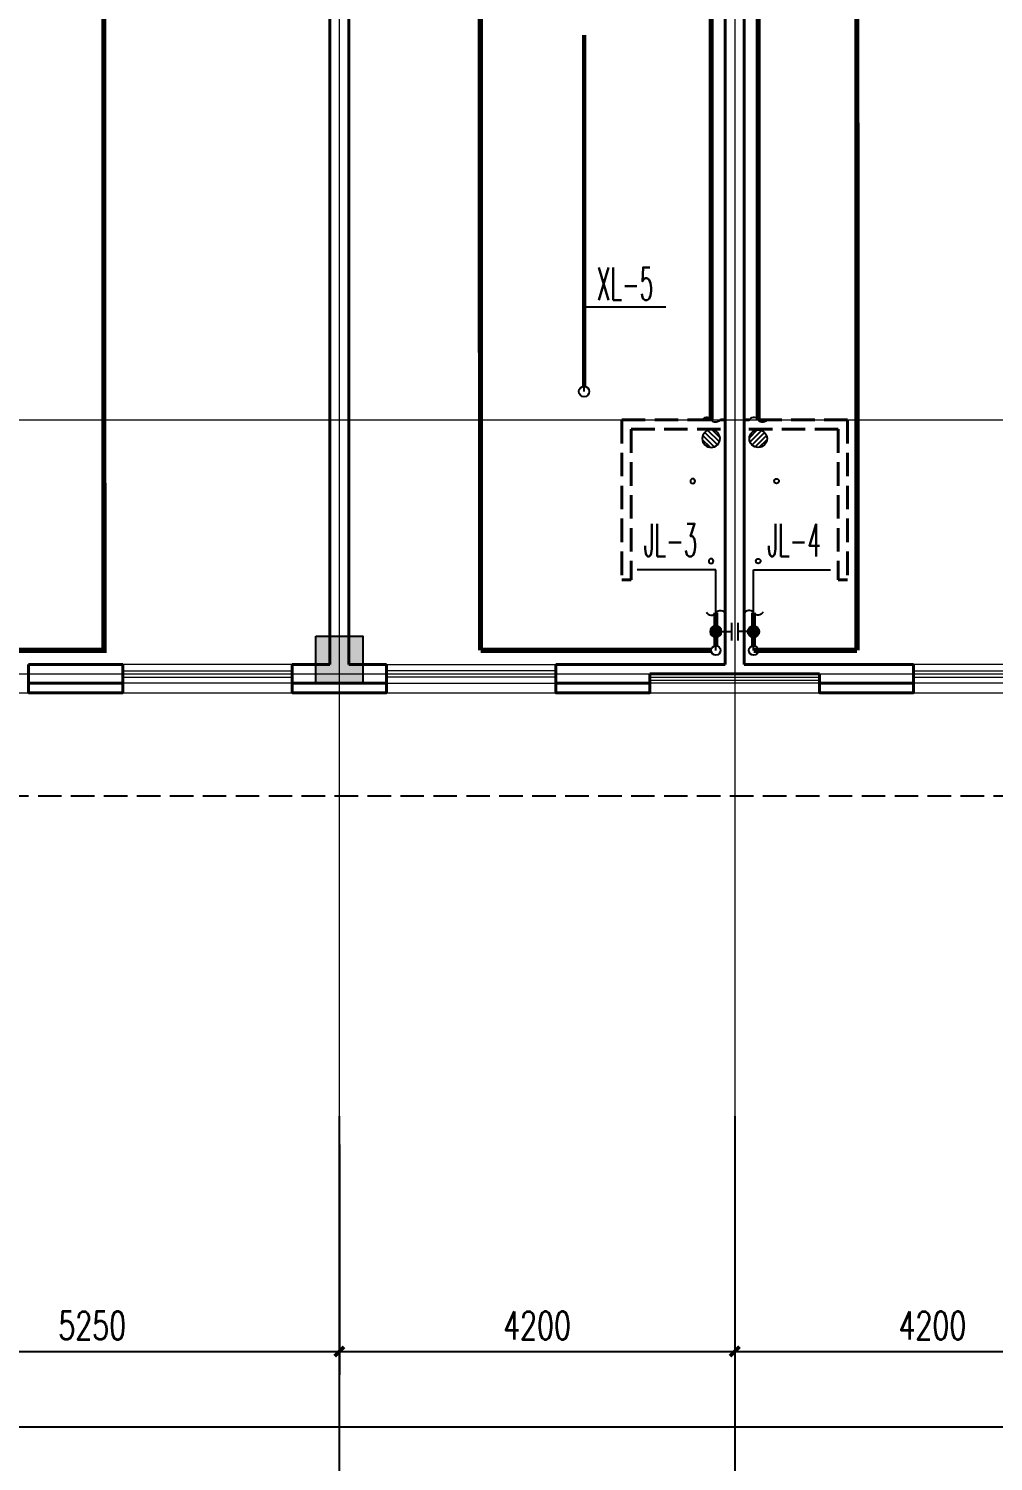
# Model space of a CAD drawing. Extents: x 1031190 to 1725648, y 733081 to 1571294.
# Drawn here: x 1298488 to 1308735, y 1129188 to 1144413 of the extents above; entities that cross this region are included whole.
import ezdxf

# ---------------------------------------------------------------- set-up
doc = ezdxf.new("R2010")
doc.units = 0
doc.header["$LTSCALE"] = 1000
doc.header["$MEASUREMENT"] = 0
for name, pattern in [('__DASH', [0.35, 0.25, -0.1]), ('ACAD_ISO10W100', [18.5, 12, -3, 0.5, -3]), ('DASH', [0.35, 0.25, -0.1]), ('DOTE', [2.42, 2, -0.2, 0.02, -0.2])]:
    doc.linetypes.add(name, pattern=pattern)
for name, color, linetype in [('AXIS', 3, 'Continuous'), ('C-AXIS(轴号)', 3, 'Continuous'), ('DIM_不分区消火栓', 3, 'Continuous'), ('DIM_不分区给水', 3, 'Continuous'), ('EQUIP_不分区给水', 7, 'Continuous'), ('EQUIP_地漏', 7, 'Continuous'), ('EQUIP_污水', 7, 'Continuous'), ('PIPE-不分区消火栓', 1, 'X'), ('PIPE-不分区给水', 3, 'J'), ('PIPE-污水', 2, 'W'), ('S-COLU-HATCH', 30, 'Continuous'), ('S-COLU-LINE1', 6, 'Continuous'), ('VALVE_不分区给水', 7, 'Continuous'), ('VPIPE-不分区消火栓', 1, 'X'), ('VPIPE-不分区给水', 3, 'J'), ('卫生间', 6, 'Continuous')]:
    doc.layers.add(name, color=color, linetype=linetype)
for name, color, linetype, lineweight in [('DOTE', 19, 'DOTE', 9), ('WALL', 9, 'Continuous', 40), ('WINDOW', 8, 'Continuous', 15), ('平面-看线', 45, 'Continuous', 15)]:
    doc.layers.add(name, color=color, linetype=linetype, lineweight=lineweight)
doc.styles.add('_TCH_DIM_T3', font='SIMPLEX', dxfattribs={"width": 0.705882, "bigfont": 'GBCBIG'})
doc.styles.add('_TWT_SERIAL', font='simplex.shx', dxfattribs={"width": 0.6, "oblique": 10, "height": 3.5, "bigfont": 'aadri.shx'})
doc.styles.get("Standard").update_dxf_attribs({"font": 'gbenor.shx', "bigfont": 'gbcbig.shx'})
doc.linetypes.add('J', pattern='A,3,-0.2,["J",Standard,S=0.25,R=0,X=-0.1,Y=-0.115],-0.2', length=3.4)
doc.linetypes.add('W', pattern='A,3,-0.2,["W",Standard,S=0.25,R=0,X=-0.1,Y=-0.115],-0.2', length=3.4)
doc.linetypes.add('X', pattern='A,3,-0.2,["X",Standard,S=0.25,R=0,X=-0.1,Y=-0.115],-0.25', length=3.45)
doc.dimstyles.new('_TCH_ARCH&&100', dxfattribs={"dimtxt": 297.5, "dimasz": 100, "dimexe": 250, "dimexo": 300, "dimgap": 126.25, "dimtad": 1, "dimdec": 0, "dimzin": 0, "dimdsep": 46, "dimtxsty": '_TCH_DIM_T3', "dimblk": 'ARCHTICK', "dimcen": 0.09, "dimclrt": 7, "dimazin": 2, "dimtfac": 1, "dimtdec": 0, "dimtix": 1, "dimtmove": 2, "dimatfit": 3, "dimfxl": 0, "dimtolj": 1, "dimtzin": 0, "dimarcsym": 0})

# ---------------------------------------------------------------- blocks, each defined once
blk = doc.blocks.new('1241241')
at = {"layer": 'WALL', "color": 251, "linetype": '__DASH'}
for p, q in [((1100, 2600), (0, 2600)), ((0, 2500), (0, 2600)), ((1100, 2600), (1100, 900)), ((1000, 2500), (0, 2500)), ((1000, 2500), (1000, 900)), ((1100, 900), (1000, 900))]:
    blk.add_line(p, q, dxfattribs=at)
blk = doc.blocks.new('rewerwer')
at = {"layer": 'S-COLU-HATCH'}
h = blk.add_hatch(color=8, dxfattribs=at)
h.dxf.hatch_style = 1
h.paths.add_polyline_path([(1301538, 1137956), (1302038, 1137956), (1302038, 1137456), (1301538, 1137456)])
at = {"layer": 'S-COLU-LINE1', "color": 8}
blk.add_lwpolyline([(1301538, 1137956), (1302038, 1137956), (1302038, 1137456), (1301538, 1137456)], close=True, dxfattribs=at)
blk = doc.blocks.new('_ArchTick')
at = {"color": 0, "linetype": 'ByBlock', "const_width": 0.4}
blk.add_lwpolyline([(-0.5, -0.5), (0.5, 0.5)], dxfattribs=at)
blk = doc.blocks.new('*D1096')
at = {"layer": 'AXIS', "color": 0, "lineweight": -2}
for p, q in [((1293188, 1132556), (1293188, 1129306)), ((1365188, 1132556), (1365188, 1129306)), ((1293188, 1129556), (1365188, 1129556))]:
    blk.add_line(p, q, dxfattribs=at)
at = {"layer": 'Defpoints', "color": 0}
for p in [(1293188, 1132856), (1365188, 1132856), (1365188, 1129556)]:
    blk.add_point(p, dxfattribs=at)
at = {"layer": 'AXIS', "color": 0, "lineweight": -2, "xscale": 100, "yscale": 100, "zscale": 100, "rotation": 180}
blk.add_blockref('_ArchTick', (1293188, 1129556), dxfattribs=at)
at = {"layer": 'AXIS', "color": 0, "lineweight": -2, "xscale": 100, "yscale": 100, "zscale": 100}
blk.add_blockref('_ArchTick', (1365188, 1129556), dxfattribs=at)
at = {"layer": 'AXIS', "color": 7, "insert": (1329188, 1129831), "char_height": 297.5, "attachment_point": 5, "style": '_TCH_DIM_T3'}
blk.add_mtext('\\A1;72000', dxfattribs=at)
blk = doc.blocks.new('*D1100')
at = {"layer": 'AXIS', "color": 0, "lineweight": -2}
for p, q in [((1296538, 1132556), (1296538, 1130106)), ((1301788, 1132556), (1301788, 1130106)), ((1296538, 1130356), (1301788, 1130356))]:
    blk.add_line(p, q, dxfattribs=at)
at = {"layer": 'Defpoints', "color": 0}
for p in [(1296538, 1132856), (1301788, 1132856), (1301788, 1130356)]:
    blk.add_point(p, dxfattribs=at)
at = {"layer": 'AXIS', "color": 0, "lineweight": -2, "xscale": 100, "yscale": 100, "zscale": 100, "rotation": 180}
blk.add_blockref('_ArchTick', (1296538, 1130356), dxfattribs=at)
at = {"layer": 'AXIS', "color": 0, "lineweight": -2, "xscale": 100, "yscale": 100, "zscale": 100}
blk.add_blockref('_ArchTick', (1301788, 1130356), dxfattribs=at)
at = {"layer": 'AXIS', "color": 7, "insert": (1299163, 1130631), "char_height": 297.5, "attachment_point": 5, "style": '_TCH_DIM_T3'}
blk.add_mtext('\\A1;5250', dxfattribs=at)
blk = doc.blocks.new('*D1101')
at = {"layer": 'AXIS', "color": 0, "lineweight": -2}
for p, q in [((1301788, 1132556), (1301788, 1130106)), ((1305988, 1132556), (1305988, 1130106)), ((1301788, 1130356), (1305988, 1130356))]:
    blk.add_line(p, q, dxfattribs=at)
at = {"layer": 'Defpoints', "color": 0}
for p in [(1301788, 1132856), (1305988, 1132856), (1305988, 1130356)]:
    blk.add_point(p, dxfattribs=at)
at = {"layer": 'AXIS', "color": 0, "lineweight": -2, "xscale": 100, "yscale": 100, "zscale": 100, "rotation": 180}
blk.add_blockref('_ArchTick', (1301788, 1130356), dxfattribs=at)
at = {"layer": 'AXIS', "color": 0, "lineweight": -2, "xscale": 100, "yscale": 100, "zscale": 100}
blk.add_blockref('_ArchTick', (1305988, 1130356), dxfattribs=at)
at = {"layer": 'AXIS', "color": 7, "insert": (1303888, 1130631), "char_height": 297.5, "attachment_point": 5, "style": '_TCH_DIM_T3'}
blk.add_mtext('\\A1;4200', dxfattribs=at)
blk = doc.blocks.new('*D1102')
at = {"layer": 'AXIS', "color": 0, "lineweight": -2}
for p, q in [((1305988, 1132556), (1305988, 1130106)), ((1310188, 1132556), (1310188, 1130106)), ((1305988, 1130356), (1310188, 1130356))]:
    blk.add_line(p, q, dxfattribs=at)
at = {"layer": 'Defpoints', "color": 0}
for p in [(1305988, 1132856), (1310188, 1132856), (1310188, 1130356)]:
    blk.add_point(p, dxfattribs=at)
at = {"layer": 'AXIS', "color": 0, "lineweight": -2, "xscale": 100, "yscale": 100, "zscale": 100, "rotation": 180}
blk.add_blockref('_ArchTick', (1305988, 1130356), dxfattribs=at)
at = {"layer": 'AXIS', "color": 0, "lineweight": -2, "xscale": 100, "yscale": 100, "zscale": 100}
blk.add_blockref('_ArchTick', (1310188, 1130356), dxfattribs=at)
at = {"layer": 'AXIS', "color": 7, "insert": (1308088, 1130631), "char_height": 297.5, "attachment_point": 5, "style": '_TCH_DIM_T3'}
blk.add_mtext('\\A1;4200', dxfattribs=at)
blk = doc.blocks.new('$TwtSys$00000141')
for p, q in [((-94, 8), (-10, 92)), ((-94, 8), (-10, 92)), ((-87, -35), (35, 87)), ((-87, -35), (35, 87)), ((-66, -66), (66, 66)), ((-66, -66), (66, 66)), ((-32, -87), (88, 33)), ((-32, -87), (88, 33)), ((11, -92), (92, -11)), ((11, -92), (92, -11))]:
    blk.add_line(p, q)
blk.add_circle((0, 0), 94)
blk.add_circle((0, 0), 94)
blk = doc.blocks.new('$TwtSys$00000147')
blk.add_circle((0, 0, 0), 25)
blk = doc.blocks.new('$TwtSys$00000132')
at = {"elevation": 0}
blk.add_lwpolyline([(7, -101, -0.575183), (0, 0, 0.604745), (-11, 101, 16.924828)], format="xyb", dxfattribs=at)
blk = doc.blocks.new('$VALVE$00000497')
for p, q in [((78, 138), (-78, 138)), ((0, 50), (0, 138))]:
    blk.add_line(p, q)
at = {"const_width": 49.6}
blk.add_lwpolyline([(25, 0, 1), (-25, 0, 1)], format="xyb", close=True, dxfattribs=at)
blk.add_circle((0, 0), 50)
blk = doc.blocks.new('$WINLIB2D$00000001')
at = {"color": 0}
for points in [[(-0.5, 0.5), (-0.5, -0.5)], [(-0.5, 0.5), (0.5, 0.5)], [(0.5, -0.5), (0.5, 0.5)], [(0.5, 0.1667), (-0.5, 0.1667)], [(0.5, -0.1667), (-0.5, -0.1667)], [(-0.5, -0.5), (0.5, -0.5)]]:
    blk.add_lwpolyline(points, dxfattribs=at)
blk = doc.blocks.new('*D1335')
at = {"layer": 'AXIS', "color": 0, "lineweight": -2}
for p, q in [((1293188, 1132556), (1293188, 1129306)), ((1365188, 1132556), (1365188, 1129306)), ((1293188, 1129556), (1365188, 1129556))]:
    blk.add_line(p, q, dxfattribs=at)
at = {"layer": 'Defpoints', "color": 0}
for p in [(1293188, 1132856), (1365188, 1132856), (1365188, 1129556)]:
    blk.add_point(p, dxfattribs=at)
at = {"layer": 'AXIS', "color": 0, "lineweight": -2, "xscale": 100, "yscale": 100, "zscale": 100, "rotation": 180}
blk.add_blockref('_ArchTick', (1293188, 1129556), dxfattribs=at)
at = {"layer": 'AXIS', "color": 0, "lineweight": -2, "xscale": 100, "yscale": 100, "zscale": 100}
blk.add_blockref('_ArchTick', (1365188, 1129556), dxfattribs=at)
at = {"layer": 'AXIS', "color": 7, "insert": (1329188, 1129831), "char_height": 297.5, "attachment_point": 5, "style": '_TCH_DIM_T3'}
blk.add_mtext('\\A1;72000', dxfattribs=at)
blk = doc.blocks.new('*D1339')
at = {"layer": 'AXIS', "color": 0, "lineweight": -2}
for p, q in [((1296538, 1132556), (1296538, 1130106)), ((1301788, 1132556), (1301788, 1130106)), ((1296538, 1130356), (1301788, 1130356))]:
    blk.add_line(p, q, dxfattribs=at)
at = {"layer": 'Defpoints', "color": 0}
for p in [(1296538, 1132856), (1301788, 1132856), (1301788, 1130356)]:
    blk.add_point(p, dxfattribs=at)
at = {"layer": 'AXIS', "color": 0, "lineweight": -2, "xscale": 100, "yscale": 100, "zscale": 100, "rotation": 180}
blk.add_blockref('_ArchTick', (1296538, 1130356), dxfattribs=at)
at = {"layer": 'AXIS', "color": 0, "lineweight": -2, "xscale": 100, "yscale": 100, "zscale": 100}
blk.add_blockref('_ArchTick', (1301788, 1130356), dxfattribs=at)
at = {"layer": 'AXIS', "color": 7, "insert": (1299163, 1130631), "char_height": 297.5, "attachment_point": 5, "style": '_TCH_DIM_T3'}
blk.add_mtext('\\A1;5250', dxfattribs=at)
blk = doc.blocks.new('*D1340')
at = {"layer": 'AXIS', "color": 0, "lineweight": -2}
for p, q in [((1301788, 1132556), (1301788, 1130106)), ((1305988, 1132556), (1305988, 1130106)), ((1301788, 1130356), (1305988, 1130356))]:
    blk.add_line(p, q, dxfattribs=at)
at = {"layer": 'Defpoints', "color": 0}
for p in [(1301788, 1132856), (1305988, 1132856), (1305988, 1130356)]:
    blk.add_point(p, dxfattribs=at)
at = {"layer": 'AXIS', "color": 0, "lineweight": -2, "xscale": 100, "yscale": 100, "zscale": 100, "rotation": 180}
blk.add_blockref('_ArchTick', (1301788, 1130356), dxfattribs=at)
at = {"layer": 'AXIS', "color": 0, "lineweight": -2, "xscale": 100, "yscale": 100, "zscale": 100}
blk.add_blockref('_ArchTick', (1305988, 1130356), dxfattribs=at)
at = {"layer": 'AXIS', "color": 7, "insert": (1303888, 1130631), "char_height": 297.5, "attachment_point": 5, "style": '_TCH_DIM_T3'}
blk.add_mtext('\\A1;4200', dxfattribs=at)
blk = doc.blocks.new('*D1341')
at = {"layer": 'AXIS', "color": 0, "lineweight": -2}
for p, q in [((1305988, 1132556), (1305988, 1130106)), ((1310188, 1132556), (1310188, 1130106)), ((1305988, 1130356), (1310188, 1130356))]:
    blk.add_line(p, q, dxfattribs=at)
at = {"layer": 'Defpoints', "color": 0}
for p in [(1305988, 1132856), (1310188, 1132856), (1310188, 1130356)]:
    blk.add_point(p, dxfattribs=at)
at = {"layer": 'AXIS', "color": 0, "lineweight": -2, "xscale": 100, "yscale": 100, "zscale": 100, "rotation": 180}
blk.add_blockref('_ArchTick', (1305988, 1130356), dxfattribs=at)
at = {"layer": 'AXIS', "color": 0, "lineweight": -2, "xscale": 100, "yscale": 100, "zscale": 100}
blk.add_blockref('_ArchTick', (1310188, 1130356), dxfattribs=at)
at = {"layer": 'AXIS', "color": 7, "insert": (1308088, 1130631), "char_height": 297.5, "attachment_point": 5, "style": '_TCH_DIM_T3'}
blk.add_mtext('\\A1;4200', dxfattribs=at)

msp = doc.modelspace()

# ---------------------------------------------------------------- hatches: boundary and pattern name
at = {"layer": 'PIPE-不分区给水'}
for points in [[(1299287.5, 1137806.1), (1299287.5, 1137778.6), (1299315, 1137778.6)], [(1299287.5, 1137806.1), (1299315, 1137806.1), (1299315, 1137778.6)], [(1299287.5, 1137806.1), (1299287.5, 1137778.6), (1299315, 1137778.6)], [(1299287.5, 1137806.1), (1299315, 1137806.1), (1299315, 1137778.6)]]:
    msp.add_hatch(color=256, dxfattribs=at).paths.add_polyline_path(points)

# ---------------------------------------------------------------- linework, layer by layer
at = {"layer": 'C-AXIS(轴号)'}
for p, q in [((1301787.7, 1132856.1), (1301787.7, 1128856.1)), ((1301787.7, 1132856.1), (1301787.7, 1128856.1)), ((1305987.7, 1132856.1), (1305987.7, 1128856.1)), ((1305987.7, 1132856.1), (1305987.7, 1128856.1))]:
    msp.add_line(p, q, dxfattribs=at)
at = {"layer": 'DIM_不分区消火栓'}
for p, q in [((1304387.7, 1140556.1, -1100), (1304387.7, 1141456.7, -1100)), ((1304387.7, 1141456.7, -1100), (1305256.4, 1141456.7, -1100)), ((1304387.7, 1140556.1, -1100), (1304387.7, 1141456.7, -1100)), ((1304387.7, 1141456.7, -1100), (1305256.4, 1141456.7, -1100))]:
    msp.add_line(p, q, dxfattribs=at)
at = {"layer": 'DIM_不分区给水'}
for p, q in [((1305787.7, 1138662.2), (1304951.6, 1138662.2)), ((1305787.7, 1138662.2), (1304951.6, 1138662.2)), ((1305787.7, 1137806.1), (1305787.7, 1138662.2)), ((1305787.7, 1137806.1), (1305787.7, 1138662.2)), ((1306187.7, 1137806.1), (1306187.7, 1138662.2)), ((1306187.7, 1138662.2), (1307004.2, 1138662.2)), ((1306187.7, 1137806.1), (1306187.7, 1138662.2)), ((1306187.7, 1138662.2), (1307004.2, 1138662.2))]:
    msp.add_line(p, q, dxfattribs=at)
at = {"layer": 'DOTE', "linetype": 'ACAD_ISO10W100', "ltscale": 100}
for p, q in [((1301787.7, 1157556.1), (1301787.7, 1132856.1)), ((1301787.7, 1157556.1), (1301787.7, 1132856.1)), ((1305987.7, 1157556.1), (1305987.7, 1132856.1)), ((1305987.7, 1157556.1), (1305987.7, 1132856.1)), ((1291011.4, 1140256.1), (1318587.7, 1140256.1)), ((1291011.4, 1140256.1), (1318587.7, 1140256.1)), ((1291011.4, 1137556.1), (1368787.7, 1137556.1)), ((1291011.4, 1137556.1), (1368787.7, 1137556.1))]:
    msp.add_line(p, q, dxfattribs=at)
at = {"layer": 'PIPE-不分区消火栓', "const_width": 45}
msp.add_lwpolyline([(1304387.7, 1140611.1), (1304387.7, 1144346.9)], dxfattribs=at)
msp.add_lwpolyline([(1304387.7, 1140611.1), (1304387.7, 1144346.9)], dxfattribs=at)
at = {"layer": 'PIPE-不分区给水', "const_width": 55}
for points in [[(1299287.5, 1137806.1), (1299284.5, 1149233.6)], [(1299287.5, 1137806.1), (1299284.5, 1149233.6)], [(1303287.5, 1137806.1), (1303284.5, 1149233.6)], [(1303287.5, 1137806.1), (1303284.5, 1149233.6)], [(1307287.5, 1137806.1), (1307284.6, 1149233.6)], [(1307287.5, 1137806.1), (1307284.6, 1149233.6)], [(1305787.7, 1137856.1), (1305787.7, 1138206.1)], [(1305787.7, 1137856.1), (1305787.7, 1138206.1)], [(1306187.7, 1137856.1), (1306187.7, 1138206.1)], [(1306187.7, 1137856.1), (1306187.7, 1138206.1)], [(1297998.8, 1137806.1), (1299287.5, 1137806.1)], [(1297998.8, 1137806.1), (1299287.5, 1137806.1)], [(1303287.5, 1137805.8), (1305737.7, 1137806.1)], [(1303287.5, 1137805.8), (1305737.7, 1137806.1)], [(1306187.7, 1137805.8), (1307287.5, 1137805.8)], [(1306187.7, 1137805.8), (1307287.5, 1137805.8)]]:
    msp.add_lwpolyline(points, dxfattribs=at)
at = {"layer": 'PIPE-污水', "const_width": 55}
for points in [[(1305737.7, 1140256.1), (1305737.7, 1149233.6)], [(1305737.7, 1140256.1), (1305737.7, 1149233.6)], [(1306237.7, 1140256.1), (1306237.7, 1149233.6)], [(1306237.7, 1140256.1), (1306237.7, 1149233.6)]]:
    msp.add_lwpolyline(points, dxfattribs=at)
at = {"layer": 'VPIPE-不分区消火栓'}
msp.add_circle((1304387.7, 1140556.1), 55, dxfattribs=at)
msp.add_circle((1304387.7, 1140556.1), 55, dxfattribs=at)
msp.add_circle((1304387.7, 1140556.1), 55, dxfattribs=at)
msp.add_circle((1304387.7, 1140556.1), 55, dxfattribs=at)
at = {"layer": 'VPIPE-不分区给水'}
for centre in [(1305787.7, 1137806.1), (1305787.7, 1137806.1), (1306187.7, 1137806.1), (1306187.7, 1137806.1)]:
    msp.add_circle(centre, 50, dxfattribs=at)
at = {"layer": 'WALL', "color": 8}
for p, q in [((1301687.7, 1137656.1), (1301687.7, 1153256.1)), ((1301687.7, 1137656.1), (1301687.7, 1153256.1)), ((1301887.7, 1137656.1), (1301887.7, 1153256.1)), ((1301887.7, 1137656.1), (1301887.7, 1153256.1)), ((1305887.7, 1137656.1), (1305887.7, 1153256.1)), ((1305887.7, 1137656.1), (1305887.7, 1153256.1)), ((1306087.7, 1137656.1), (1306087.7, 1153256.1)), ((1306087.7, 1137656.1), (1306087.7, 1153256.1)), ((1299487.7, 1137656.1), (1298487.7, 1137656.1)), ((1298487.7, 1137656.1), (1298487.7, 1137456.1)), ((1299487.7, 1137656.1), (1298487.7, 1137656.1)), ((1298487.7, 1137656.1), (1298487.7, 1137456.1)), ((1299487.7, 1137456.1), (1299487.7, 1137656.1)), ((1299487.7, 1137456.1), (1299487.7, 1137656.1)), ((1301687.7, 1137656.1), (1301287.7, 1137656.1)), ((1301287.7, 1137656.1), (1301287.7, 1137456.1)), ((1301687.7, 1137656.1), (1301287.7, 1137656.1)), ((1301287.7, 1137656.1), (1301287.7, 1137456.1)), ((1302287.7, 1137656.1), (1301887.7, 1137656.1)), ((1302287.7, 1137656.1), (1301887.7, 1137656.1)), ((1302287.7, 1137456.1), (1302287.7, 1137656.1)), ((1302287.7, 1137456.1), (1302287.7, 1137656.1)), ((1305087.7, 1137656.1), (1304087.7, 1137656.1)), ((1304087.7, 1137656.1), (1304087.7, 1137456.1)), ((1305087.7, 1137656.1), (1304087.7, 1137656.1)), ((1304087.7, 1137656.1), (1304087.7, 1137456.1)), ((1305087.7, 1137656.1), (1305887.7, 1137656.1)), ((1305087.7, 1137656.1), (1305887.7, 1137656.1)), ((1306087.7, 1137656.1), (1306887.7, 1137656.1)), ((1306087.7, 1137656.1), (1306887.7, 1137656.1)), ((1307887.7, 1137656.1), (1306887.7, 1137656.1)), ((1307887.7, 1137656.1), (1306887.7, 1137656.1)), ((1307887.7, 1137456.1), (1307887.7, 1137656.1)), ((1307887.7, 1137456.1), (1307887.7, 1137656.1)), ((1305087.7, 1137456.1), (1305087.7, 1137556.1)), ((1305087.7, 1137556.1), (1305987.7, 1137556.1)), ((1305087.7, 1137456.1), (1305087.7, 1137556.1)), ((1305087.7, 1137456.1), (1305087.7, 1137556.1)), ((1305087.7, 1137556.1), (1305987.7, 1137556.1)), ((1305087.7, 1137456.1), (1305087.7, 1137556.1)), ((1305987.7, 1137556.1), (1306887.7, 1137556.1)), ((1305987.7, 1137556.1), (1306887.7, 1137556.1)), ((1306887.7, 1137556.1), (1306887.7, 1137456.1)), ((1306887.7, 1137456.1), (1306887.7, 1137556.1)), ((1306887.7, 1137556.1), (1306887.7, 1137456.1)), ((1306887.7, 1137456.1), (1306887.7, 1137556.1)), ((1298487.7, 1137456.1), (1299487.7, 1137456.1)), ((1298487.7, 1137456.1), (1299487.7, 1137456.1)), ((1301287.7, 1137456.1), (1301787.7, 1137456.1)), ((1301287.7, 1137456.1), (1301787.7, 1137456.1)), ((1301787.7, 1137456.1), (1302287.7, 1137456.1)), ((1301787.7, 1137456.1), (1302287.7, 1137456.1)), ((1304087.7, 1137456.1), (1305087.7, 1137456.1)), ((1304087.7, 1137456.1), (1305087.7, 1137456.1)), ((1306887.7, 1137456.1), (1307887.7, 1137456.1)), ((1306887.7, 1137456.1), (1307887.7, 1137456.1))]:
    msp.add_line(p, q, dxfattribs=at)
for points in [[(1299487.7, 1137456.1), (1299487.7, 1137356.1), (1298487.7, 1137356.1), (1298487.7, 1137456.1)], [(1299487.7, 1137456.1), (1299487.7, 1137356.1), (1298487.7, 1137356.1), (1298487.7, 1137456.1)], [(1302287.7, 1137456.1), (1302287.7, 1137356.1), (1301287.7, 1137356.1), (1301287.7, 1137456.1)], [(1302287.7, 1137456.1), (1302287.7, 1137356.1), (1301287.7, 1137356.1), (1301287.7, 1137456.1)], [(1305087.7, 1137456.1), (1305087.7, 1137356.1), (1304087.7, 1137356.1), (1304087.7, 1137456.1)], [(1305087.7, 1137456.1), (1305087.7, 1137356.1), (1304087.7, 1137356.1), (1304087.7, 1137456.1)], [(1307887.7, 1137456.1), (1307887.7, 1137356.1), (1306887.7, 1137356.1), (1306887.7, 1137456.1)], [(1307887.7, 1137456.1), (1307887.7, 1137356.1), (1306887.7, 1137356.1), (1306887.7, 1137456.1)]]:
    msp.add_lwpolyline(points, dxfattribs=at)
at = {"layer": '卫生间', "color": 8, "linetype": 'DASH'}
msp.add_lwpolyline([(1312837.3, 1136256.1), (1296537.7, 1136256.1)], dxfattribs=at)
msp.add_lwpolyline([(1312837.3, 1136256.1), (1296537.7, 1136256.1)], dxfattribs=at)
at = {"layer": '平面-看线', "color": 8}
for points in [[(1296987.7, 1137356.1), (1298487.7, 1137356.1)], [(1296987.7, 1137356.1), (1298487.7, 1137356.1)], [(1299487.7, 1137356.1), (1301287.7, 1137356.1)], [(1299487.7, 1137356.1), (1301287.7, 1137356.1)], [(1302287.7, 1137356.1), (1304087.7, 1137356.1)], [(1302287.7, 1137356.1), (1304087.7, 1137356.1)], [(1305087.7, 1137356.1), (1306887.7, 1137356.1)], [(1305087.7, 1137356.1), (1306887.7, 1137356.1)], [(1307887.7, 1137356.1), (1309687.7, 1137356.1)], [(1307887.7, 1137356.1), (1309687.7, 1137356.1)]]:
    msp.add_lwpolyline(points, dxfattribs=at)

# ---------------------------------------------------------------- block references
at = {"color": 8, "xscale": -1}
msp.add_blockref('1241241', (1305887.7, 1137656.1), dxfattribs=at)
msp.add_blockref('1241241', (1305887.7, 1137656.1), dxfattribs=at)
at = {"color": 8}
msp.add_blockref('1241241', (1306087.7, 1137656.1), dxfattribs=at)
msp.add_blockref('1241241', (1306087.7, 1137656.1), dxfattribs=at)
at = {"layer": 'EQUIP_不分区给水', "yscale": -1, "rotation": 89.99999999750193}
msp.add_blockref('$TwtSys$00000132', (1305787.7, 1138206.1), dxfattribs=at)
msp.add_blockref('$TwtSys$00000132', (1305787.7, 1138206.1), dxfattribs=at)
at = {"layer": 'EQUIP_不分区给水', "rotation": 90.0000000024012}
msp.add_blockref('$TwtSys$00000132', (1306187.7, 1138206.1), dxfattribs=at)
msp.add_blockref('$TwtSys$00000132', (1306187.7, 1138206.1), dxfattribs=at)
at = {"layer": 'EQUIP_地漏', "yscale": -1, "rotation": 179.9999999999285}
msp.add_blockref('$TwtSys$00000141', (1305737.7, 1140056.1), dxfattribs=at)
msp.add_blockref('$TwtSys$00000141', (1305737.7, 1140056.1), dxfattribs=at)
at = {"layer": 'EQUIP_地漏'}
msp.add_blockref('$TwtSys$00000141', (1306237.7, 1140056.1), dxfattribs=at)
msp.add_blockref('$TwtSys$00000141', (1306237.7, 1140056.1), dxfattribs=at)
at = {"layer": 'EQUIP_污水'}
for p, rotation in [((1305737.7, 1140256.1), 90.00000000001147), ((1305737.7, 1140256.1), 90.00000000001147), ((1306237.7, 1140256.1), 89.99999999985192), ((1306237.7, 1140256.1), 89.99999999985192)]:
    msp.add_blockref('$TwtSys$00000132', p, dxfattribs=dict(at, rotation=rotation))
at = {"layer": 'EQUIP_污水', "yscale": -1, "rotation": 179.9999999999285}
for p in [(1305542.7, 1139605.8), (1305542.7, 1139605.8), (1305737.7, 1138755.5), (1305737.7, 1138755.5)]:
    msp.add_blockref('$TwtSys$00000147', p, dxfattribs=at)
at = {"layer": 'EQUIP_污水'}
for p in [(1306432.7, 1139605.8), (1306432.7, 1139605.8), (1306237.7, 1138755.5), (1306237.7, 1138755.5)]:
    msp.add_blockref('$TwtSys$00000147', p, dxfattribs=at)
at = {"layer": 'S-COLU-LINE1', "color": 8}
msp.add_blockref('rewerwer', (0, 0), dxfattribs=at)
msp.add_blockref('rewerwer', (0, 0), dxfattribs=at)
at = {"layer": 'VALVE_不分区给水', "xscale": 1.2, "zscale": 1.2}
for p, yscale, rotation in [((1305787.7, 1138006.1), -1.2, 89.99999999750192), ((1305787.7, 1138006.1), -1.2, 89.99999999750192), ((1306187.7, 1138006.1), 1.2, 90.00000000240125), ((1306187.7, 1138006.1), 1.2, 90.00000000240125)]:
    msp.add_blockref('$VALVE$00000497', p, dxfattribs=dict(at, yscale=yscale, rotation=rotation))
at = {"layer": 'WINDOW'}
for p, xscale, yscale, zscale, rotation in [((1300387.7, 1137556.1), 1800, -200, 1800, 180.0000000000152), ((1300387.7, 1137556.1), 1800, -200, 1800, 180.0000000000152), ((1303187.7, 1137556.1), -1800, -200, -1800, 180), ((1303187.7, 1137556.1), -1800, -200, -1800, 180), ((1308787.7, 1137556.1), 1800, -200, 1800, 180.0000000000081), ((1308787.7, 1137556.1), 1800, -200, 1800, 180.0000000000081), ((1305987.7, 1137506.1), -1800, 100, -1800, 359.9999999998444), ((1305987.7, 1137506.1), -1800, 100, -1800, 359.9999999998444)]:
    msp.add_blockref('$WINLIB2D$00000001', p, dxfattribs=dict(at, xscale=xscale, yscale=yscale, zscale=zscale, rotation=rotation))

# ---------------------------------------------------------------- texts
at = {"layer": 'DIM_不分区消火栓', "color": 7, "style": '_TWT_SERIAL', "width": 0.48}
msp.add_text('XL-5', height=350, dxfattribs=at).set_placement((1304524.7, 1141526.7, -1100))
msp.add_text('XL-5', height=350, dxfattribs=at).set_placement((1304524.7, 1141526.7, -1100))
at = {"layer": 'DIM_不分区给水', "color": 7, "style": '_TWT_SERIAL', "width": 0.48}
for s, p in [('JL-3', (1305021.6, 1138802.2)), ('JL-3', (1305021.6, 1138802.2)), ('JL-4', (1306334.3, 1138802.2)), ('JL-4', (1306334.3, 1138802.2))]:
    msp.add_text(s, height=350, dxfattribs=at).set_placement(p)

# ---------------------------------------------------------------- dimensions: what is measured, and where the dimension line sits
at = {"layer": 'AXIS'}
for p1, p2, distance, picture, middle in [((1293187.7, 1132856.1), (1365187.7, 1132856.1), -3300, '*D1096', (1329187.7, 1129831.1)), ((1293187.7, 1132856.1), (1365187.7, 1132856.1), -3300, '*D1335', (1329187.7, 1129831.1)), ((1296537.7, 1132856.1), (1301787.7, 1132856.1), -2500, '*D1100', (1299162.7, 1130631.1)), ((1296537.7, 1132856.1), (1301787.7, 1132856.1), -2500, '*D1339', (1299162.7, 1130631.1)), ((1301787.7, 1132856.1), (1305987.7, 1132856.1), -2500, '*D1101', (1303887.7, 1130631.1)), ((1301787.7, 1132856.1), (1305987.7, 1132856.1), -2500, '*D1340', (1303887.7, 1130631.1)), ((1305987.7, 1132856.1), (1310187.7, 1132856.1), -2500, '*D1102', (1308087.7, 1130631.1)), ((1305987.7, 1132856.1), (1310187.7, 1132856.1), -2500, '*D1341', (1308087.7, 1130631.1))]:
    dim = msp.add_aligned_dim(p1=p1, p2=p2, distance=distance, dimstyle='_TCH_ARCH&&100', dxfattribs=at)
    dim.commit()
    dim.dimension.update_dxf_attribs({"geometry": picture, "text_midpoint": middle})

doc.saveas('drawing.dxf')
